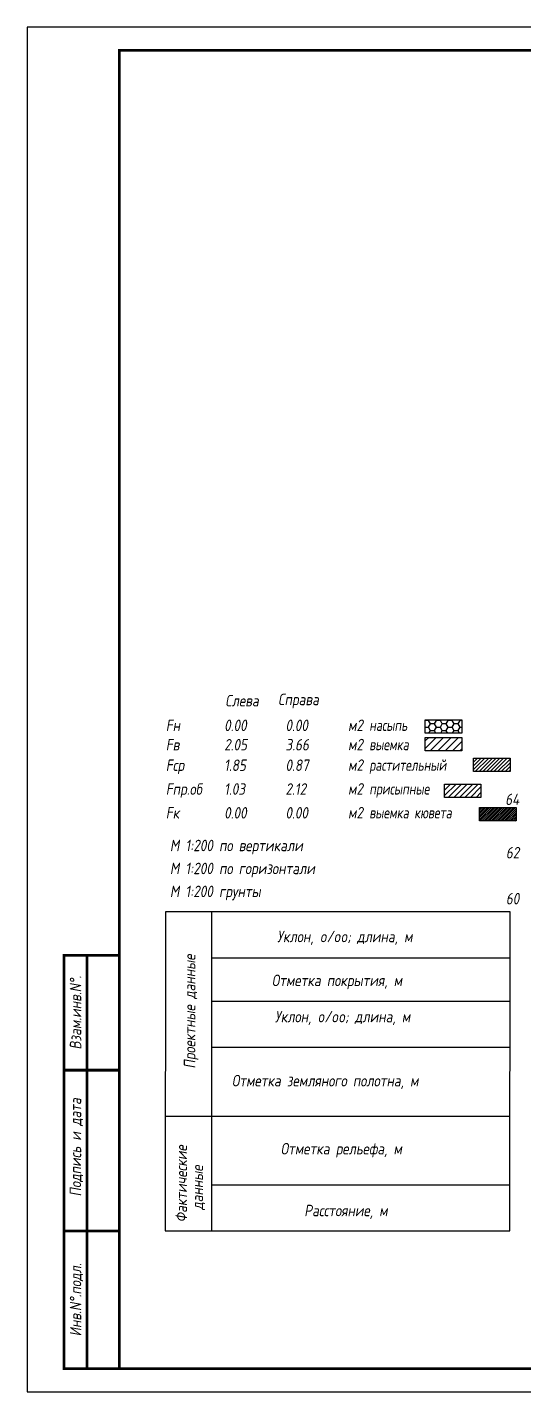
# Model space of a CAD drawing. Extents: x -717 to 1451, y -133302 to 233.
# Drawn here: x -30.1 to 78, y -129004.4 to -128707.4 of the extents above; entities that cross this region are included whole.
import ezdxf
from ezdxf.enums import TextEntityAlignment as Align

# ---------------------------------------------------------------- set-up
doc = ezdxf.new("R2010")
doc.units = 0
for name, color, linetype in [('Зарамочное оформление', 7, 'Continuous'), ('Линейка абсолютных высот', 7, 'Continuous'), ('Объем выемки', 7, 'Continuous'), ('Объем кюветов', 7, 'Continuous'), ('Объем насыпи', 7, 'Continuous'), ('Объем присыпных обочин', 7, 'Continuous'), ('Объем срезки растительного слоя', 7, 'Continuous'), ('Объём_2650', 7, 'Continuous'), ('Таблица', 7, 'Continuous')]:
    doc.layers.add(name, color=color, linetype=linetype)
for name, color, linetype, true_color in [('Объём_2563', 7, 'Continuous', 0xff8000), ('Объём_2570', 7, 'Continuous', 0x80ff00), ('Объём_2600', 7, 'Continuous', 0x808000), ('Объём_2620', 2, 'Continuous', 0xffff00)]:
    doc.layers.add(name, color=color, linetype=linetype, true_color=true_color)
doc.styles.add('М', font='romand.shx', dxfattribs={"width": 0.8, "oblique": 10, "height": 2.5})

# ---------------------------------------------------------------- blocks, each defined once
blk = doc.blocks.new('условные обозначения')
at = {"layer": 'Объём_2563'}
h = blk.add_hatch(dxfattribs=at)
h.set_pattern_fill('ANSI31', color=256, scale=0.3)
h.set_pattern_definition([(45, (-34.5, -100.5), (-0.673519, 0.673519), [])])
h.paths.add_polyline_path([(18.26, 7.53), (27.08, 7.53), (27.08, 4.62), (18.26, 4.62)])
at = {"layer": 'Объём_2570'}
h = blk.add_hatch(dxfattribs=at)
h.set_pattern_fill('ANSI31', color=3, scale=0.2)
h.set_pattern_definition([(45, (-32.9034, -100.5), (-0.4490128, 0.4490128), [])])
h.paths.add_polyline_path([(25.29, 13.16), (34.12, 13.16), (34.12, 10.25), (25.29, 10.25)])
at = {"layer": 'Объём_2600'}
h = blk.add_hatch(dxfattribs=at)
h.set_pattern_fill('ANSI31', color=6, scale=0.4)
h.set_pattern_definition([(45, (-34.5, -100.5), (-0.898026, 0.898026), [])])
h.paths.add_polyline_path([(13.63, 17.67), (22.46, 17.67), (22.46, 14.76), (13.63, 14.76)])
at = {"layer": 'Объём_2620'}
h = blk.add_hatch(dxfattribs=at)
h.set_pattern_fill('ANSI31', color=2, scale=0.1)
h.set_pattern_definition([(45, (-33.755, -100.5), (-0.2245064, 0.2245064), [])])
h.paths.add_polyline_path([(26.75, 2.41), (35.57, 2.41), (35.57, -0.5), (26.75, -0.5)])
at = {"layer": 'Объём_2650'}
h = blk.add_hatch(dxfattribs=at)
h.set_pattern_fill('HONEY', color=5, scale=0.3)
h.set_pattern_definition([(0, (-34.5, -100.5), (1.42875, 0.824889), [0.9525, -1.905]), (120, (-34.5, -100.5), (-1.42875, 0.824889), [0.9525, -1.905]), (60, (-34.5, -100.5), (3e-09, 1.6497784), [-1.905, 0.9525])])
h.paths.add_polyline_path([(13.63, 21.49), (22.46, 21.49), (22.46, 18.58), (13.63, 18.58)])
at = {"layer": 'Объём_2563'}
blk.add_lwpolyline([(18.26, 7.53), (27.08, 7.53), (27.08, 4.62), (18.26, 4.62)], close=True, dxfattribs=at)
at = {"layer": 'Объём_2620', "color": 2}
blk.add_lwpolyline([(26.75, 2.41), (35.57, 2.41), (35.57, -0.5), (26.75, -0.5)], close=True, dxfattribs=at)
at = {"layer": 'Объём_2650', "color": 5}
blk.add_lwpolyline([(13.63, 21.49), (22.46, 21.49), (22.46, 18.58), (13.63, 18.58)], close=True, dxfattribs=at)
at = {"layer": 'Объём_2650', "color": 6}
blk.add_lwpolyline([(13.63, 17.67), (22.46, 17.67), (22.46, 14.76), (13.63, 14.76)], close=True, dxfattribs=at)
at = {"layer": 'Объём_2650', "color": 3}
blk.add_lwpolyline([(25.29, 13.16), (34.12, 13.16), (34.12, 10.25), (25.29, 10.25)], close=True, dxfattribs=at)
at = {"layer": 'Объем насыпи', "color": 1, "style": 'М', "oblique": 10, "width": 0.8}
for s, p in [('насыпь', (0.09, 19.09)), ('выемка', (0.09, 14.89)), ('растительный', (0.09, 10.42)), ('присыпные', (0.09, 5.24)), ('выемка кювета', (0.09, 0.06))]:
    blk.add_text(s, height=2.5, dxfattribs=at).set_placement(p)

msp = doc.modelspace()

# ---------------------------------------------------------------- linework, layer by layer
at = {"layer": 'Таблица', "linetype": 'Continuous', "flags": 128}
for points in [[(0, -128900), (-0.054, -128969.421)], [(75, -128900), (0, -128900)], [(10, -128900), (10, -128969.421)], [(74.946, -128969.421), (75, -128900)], [(10, -128910), (75, -128910)], [(10, -128919.421), (75, -128919.421)], [(9.946, -128929.421), (74.946, -128929.421)], [(-0.054, -128944.421), (74.946, -128944.421)], [(9.946, -128959.421), (74.946, -128959.421)], [(-0.054, -128969.421), (74.946, -128969.421)]]:
    msp.add_lwpolyline(points, dxfattribs=at)

# ---------------------------------------------------------------- block references
at = {"layer": 'Объём_2570', "xscale": 0.9}
msp.add_blockref('условные обозначения', (44.274, -128879.675), dxfattribs=at)

# ---------------------------------------------------------------- texts
at = {"style": 'М', "oblique": 10, "width": 0.8}
msp.add_text('М 1:200 грунты', height=2.5, dxfattribs=at).set_placement((0.973, -128896.769))
at = {"layer": 'Линейка абсолютных высот', "style": 'М', "oblique": 10, "width": 0.8}
for s, p in [('64', (77, -128875.47)), ('62', (77, -128887.087)), ('60', (77, -128897.087))]:
    msp.add_text(s, height=2.5, dxfattribs=at).set_placement(p, align=Align.MIDDLE_RIGHT)
at = {"layer": 'Объем выемки', "style": 'М', "oblique": 10, "width": 0.8}
for s, p in [('Fв', (0.085, -128864.835)), ('2.05', (12.785, -128864.835)), ('3.66', (26.126, -128864.835)), ('м2', (39.731, -128864.802))]:
    msp.add_text(s, height=2.5, dxfattribs=at).set_placement(p)
at = {"layer": 'Объем кюветов', "style": 'М', "oblique": 10, "width": 0.8}
for s, p in [('Fк', (0.085, -128879.66)), ('0.00', (12.785, -128879.66)), ('0.00', (26.126, -128879.66)), ('м2', (39.731, -128879.627))]:
    msp.add_text(s, height=2.5, dxfattribs=at).set_placement(p)
at = {"layer": 'Объем насыпи', "style": 'М', "oblique": 10, "width": 0.8}
for s, p in [('Слева', (13.029, -128855.249)), ('Справа', (24.522, -128854.982)), ('Fн', (0.085, -128860.63)), ('0.00', (12.785, -128860.63)), ('0.00', (26.126, -128860.63)), ('м2', (39.731, -128860.597))]:
    msp.add_text(s, height=2.5, dxfattribs=at).set_placement(p)
at = {"layer": 'Объем присыпных обочин', "style": 'М', "oblique": 10, "width": 0.8}
for s, p in [('Fпр.об', (0.085, -128874.481)), ('1.03', (12.785, -128874.481)), ('2.12', (26.126, -128874.481)), ('м2', (39.731, -128874.448))]:
    msp.add_text(s, height=2.5, dxfattribs=at).set_placement(p)
at = {"layer": 'Объем срезки растительного слоя', "style": 'М', "oblique": 10, "width": 0.8}
for s, p in [('Fср', (0.085, -128869.303)), ('1.85', (12.785, -128869.303)), ('0.87', (26.126, -128869.303)), ('м2', (39.731, -128869.269))]:
    msp.add_text(s, height=2.5, dxfattribs=at).set_placement(p)
at = {"layer": 'Таблица', "style": 'М', "oblique": 10, "width": 0.8}
for s, p in [('М 1:200 по вертикали', (0.973, -128886.769)), ('М 1:200 по горизонтали', (0.973, -128891.769)), ('Уклон, o/oo; длина, м', (24.315, -128906.584)), ('Отметка покрытия, м', (23.148, -128916.139)), ('Уклон, o/oo; длина, м', (23.824, -128924.017)), ('Отметка земляного полотна, м', (14.462, -128937.965)), ('Отметка рельефа, м', (25.077, -128952.777)), ('Расстояние, м', (30.202, -128966.23))]:
    msp.add_text(s, height=2.5, dxfattribs=at).set_placement(p)
for s, p in [('Проектные данные ', (6.519, -128934.094)), ('Фактические ', (4.698, -128967.549)), ('данные', (8.204, -128964.844))]:
    msp.add_text(s, height=2.5, rotation=90, dxfattribs=at).set_placement(p)

# ---------------------------------------------------------------- wipeouts: each hides what was drawn before it
msp.add_wipeout([(-10.054, -128909.421), (-22.054, -128909.421), (-22.054, -128999.421), (-10.054, -128999.421)]).dxf.layer = 'Зарамочное оформление'

# ---------------------------------------------------------------- next in the draw order: linework, layer by layer
at = {"flags": 128}
msp.add_lwpolyline([(-30.054, -129004.421), (389.946, -129004.421), (389.946, -128707.421), (-30.054, -128707.421)], close=True, dxfattribs=at)
at = {"const_width": 0.6, "flags": 128}
msp.add_lwpolyline([(-10.054, -128999.421), (384.946, -128999.421), (384.946, -128712.421), (-10.054, -128712.421)], close=True, dxfattribs=at)
at = {"layer": 'Зарамочное оформление', "linetype": 'Continuous', "lineweight": -3, "const_width": 0.6, "flags": 128}
for points in [[(-10.054, -128999.421), (-22.054, -128999.421), (-22.054, -128909.421), (-10.054, -128909.421)], [(-17.054, -128999.421), (-17.054, -128909.421)], [(-22.054, -128934.421), (-10.054, -128934.421)], [(-22.054, -128969.421), (-10.054, -128969.421)]]:
    msp.add_lwpolyline(points, dxfattribs=at)

# ---------------------------------------------------------------- next in the draw order: texts
at = {"layer": 'Зарамочное оформление', "lineweight": 15, "style": 'М', "oblique": 10, "width": 0.8}
for s, p in [('Взам.инв.N%%d.', (-19.554, -128921.921)), ('Подпись и дата', (-19.572, -128951.227)), ('Инв.N%%d.подл.', (-19.554, -128984.421))]:
    msp.add_text(s, height=2.5, rotation=90, dxfattribs=at).set_placement(p, align=Align.MIDDLE_CENTER)

doc.saveas('drawing.dxf')
